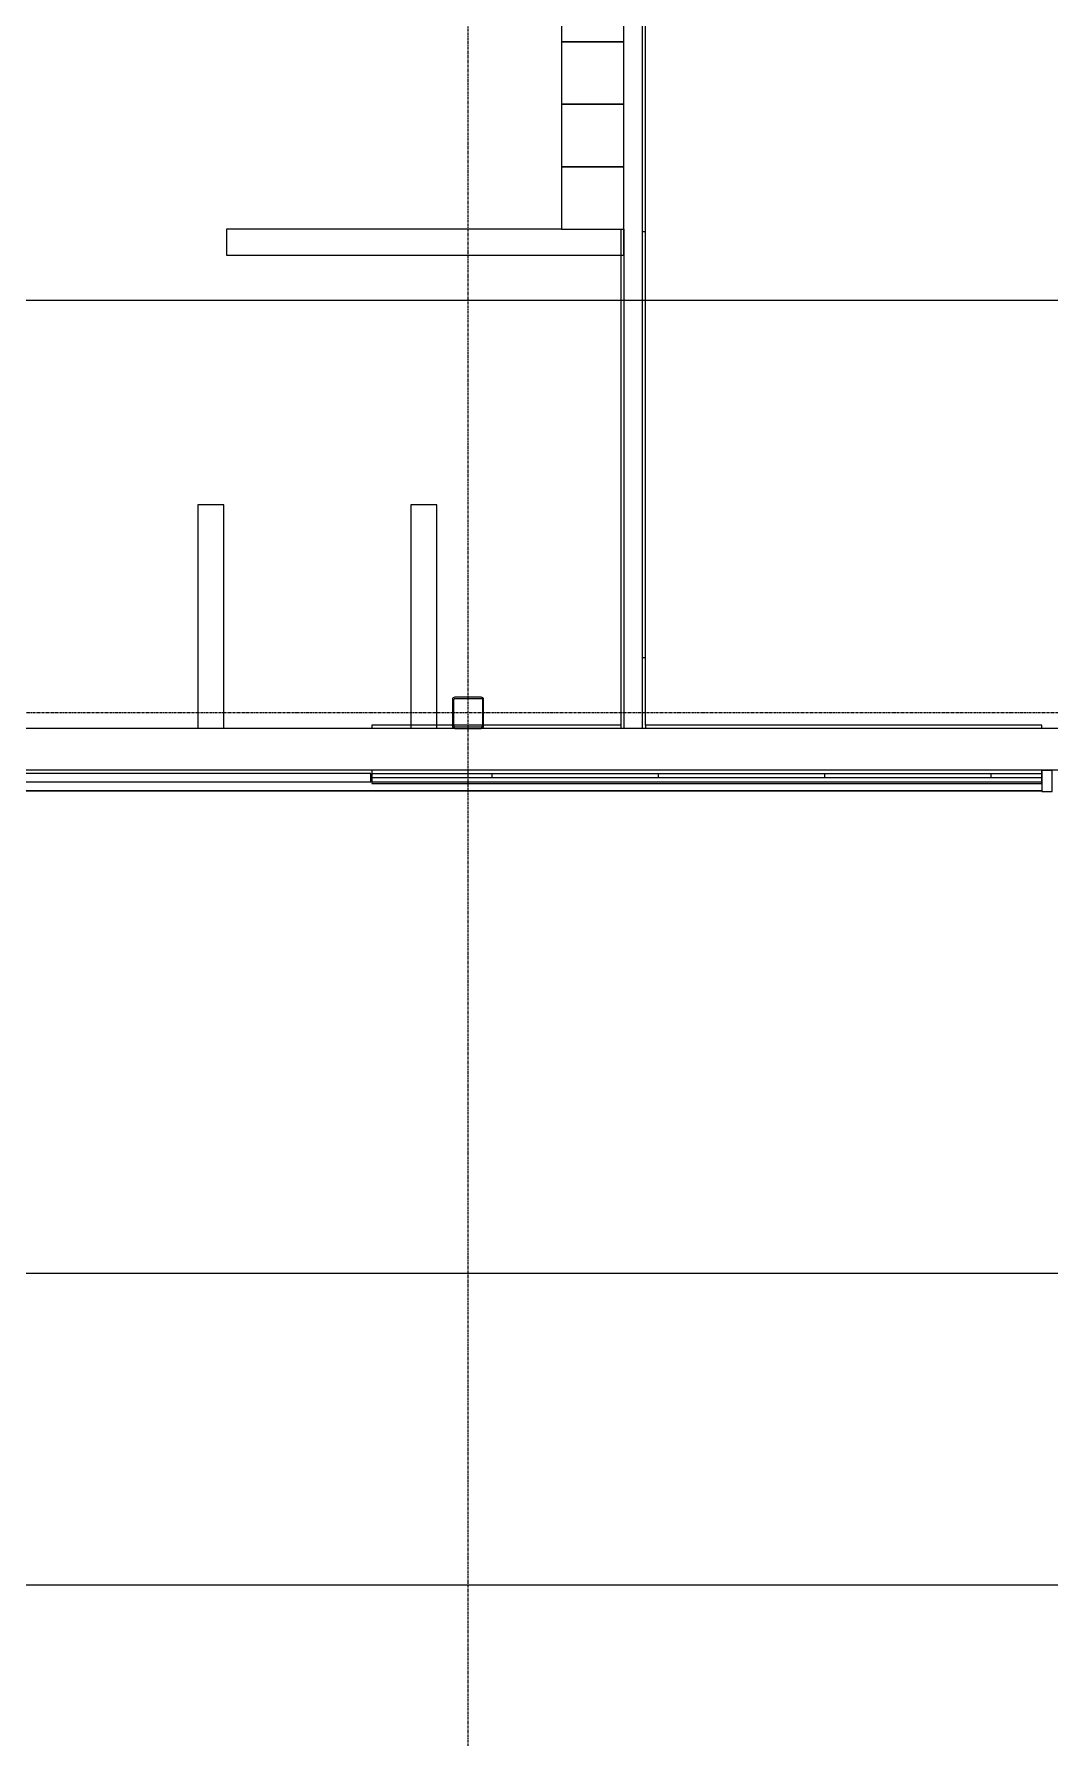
# Model space of a CAD drawing. Header units: inches. Extents: x 19712 to 27543, y -26063 to -18659.
# Drawn here: x 25607.9 to 25803.3, y -22981.4 to -22653.8 of the extents above; entities that cross this region are included whole.
import ezdxf

# ---------------------------------------------------------------- set-up
doc = ezdxf.new("R2010")
doc.units = ezdxf.units.IN
doc.header["$MEASUREMENT"] = 0
doc.linetypes.add('Grid Line 1_2_', pattern=[0.875, 0.5, -0.125, 0.125, -0.125])
for name, color, linetype, lineweight in [('A-GLAZ-CWMG', 51, 'Continuous', 9), ('A-WALL', 113, 'Continuous', 9), ('A-WALL-PATT', 111, 'Continuous', 25), ('C-BLDG-PADS', 91, 'Continuous', 9), ('C-TOPO', 7, 'Continuous', 9), ('Conc', 7, 'Continuous', 9), ('G-ANNO-SYMB', 111, 'Continuous', 9), ('I-FURN', 30, 'Continuous', 9), ('I-WALL', 2, 'Continuous', 9), ('L-SITE-WALL', 31, 'Continuous', 9), ('S-BEAM', 12, 'Continuous', 9), ('S-COLS', 52, 'Continuous', 9), ('S-GRID', 1, 'Continuous', 9)]:
    doc.layers.add(name, color=color, linetype=linetype, lineweight=lineweight)
pattern_1 = [(0, (0, 0), (81.92, 20.48), [3.379, -58.061, 3.379, -58.061, -327.68]), (0, (0, 0), (81.92, 20.48), [-122.88, 3.379, -119.501, 3.379, -58.061, -143.36]), (0, (0, 0), (81.92, 20.48), [-307.2, 3.379, -37.581, 3.379, -99.021]), (120, (30.72, 10.24), (-58.6962, 60.704801), [3.379, -58.061, 3.379, -58.061, -327.68]), (120, (30.72, 10.24), (-58.6962, 60.704801), [-122.88, 3.379, -119.501, 3.379, -58.061, -143.36]), (120, (30.72, 10.24), (-58.6962, 60.704801), [-307.2, 3.379, -37.581, 3.379, -99.021]), (240, (40.96, 51.2), (-23.2238, -81.184801), [3.379, -58.061, 3.379, -58.061, -327.68]), (240, (40.96, 51.2), (-23.2238, -81.184801), [-122.88, 3.379, -119.501, 3.379, -58.061, -143.36]), (240, (40.96, 51.2), (-23.2238, -81.184801), [-307.2, 3.379, -37.581, 3.379, -99.021])]

# ---------------------------------------------------------------- blocks, each defined once
blk = doc.blocks.new('Locker-Double S_ - Phase 116')
at = {"layer": 'I-FURN', "color": 7}
for p, q in [((0, 12), (0, 0)), ((12, 12), (0, 12)), ((12, 0), (12, 12)), ((0, 0), (12, 0))]:
    blk.add_line(p, q, dxfattribs=at)
blk = doc.blocks.new('Locker-Double S_ - Phase 117')
at = {"layer": 'I-FURN', "color": 7}
for p, q in [((0, 12), (0, 0)), ((12, 12), (0, 12)), ((12, 0), (12, 12)), ((0, 0), (12, 0))]:
    blk.add_line(p, q, dxfattribs=at)
blk = doc.blocks.new('Locker-Double S_ - Phase 118')
at = {"layer": 'I-FURN', "color": 7}
for p, q in [((0, 12), (0, 0)), ((12, 12), (0, 12)), ((12, 0), (12, 12)), ((0, 0), (12, 0))]:
    blk.add_line(p, q, dxfattribs=at)
blk = doc.blocks.new('Locker-Double S_ - Phase 119')
at = {"layer": 'I-FURN', "color": 7}
for p, q in [((0, 12), (0, 0)), ((12, 12), (0, 12)), ((12, 0), (12, 12)), ((0, 0), (12, 0))]:
    blk.add_line(p, q, dxfattribs=at)
blk = doc.blocks.new('Locker Rooms_Ryan_ifc-1-Site Plan - Phase 1')
at = {"layer": 'A-WALL', "color": 7}
for p, q in [((25709.39, -22691.3), (25644.89, -22691.3)), ((25644.89, -22691.3), (25644.89, -22696.3)), ((25721.39, -22696.3), (25721.39, -22691.3)), ((25644.89, -22696.3), (25721.39, -22696.3)), ((25639.39, -22744.3), (25639.39, -22787.33)), ((25644.39, -22744.3), (25639.39, -22744.3)), ((25644.39, -22787.33), (25644.39, -22744.3)), ((25680.39, -22744.3), (25680.39, -22787.33)), ((25685.39, -22744.3), (25680.39, -22744.3)), ((25685.39, -22787.33), (25685.39, -22744.3))]:
    blk.add_line(p, q, dxfattribs=at)
at = {"lineweight": 9}
for name, p in [('Locker-Double S_ - Phase 116', (25709.39, -22655.3)), ('Locker-Double S_ - Phase 117', (25709.39, -22667.3)), ('Locker-Double S_ - Phase 118', (25709.39, -22679.3)), ('Locker-Double S_ - Phase 119', (25709.39, -22691.3))]:
    blk.add_blockref(name, p, dxfattribs=at)
blk = doc.blocks.new('HSS-Hollow Structural Section-Column - HSS6X6X1_4-V8-Site Plan - Phase 1')
at = {"layer": 'S-COLS', "lineweight": 15}
for p, q in [((-3, 2.534), (-3, -2.534)), ((-2.767, -2.534), (-2.767, 2.534)), ((2.534, 3), (-2.534, 3)), ((-2.534, 2.767), (2.534, 2.767)), ((2.767, 2.534), (2.767, -2.534)), ((3, -2.534), (3, 2.534)), ((2.534, -2.767), (-2.534, -2.767)), ((-2.534, -3), (2.534, -3))]:
    blk.add_line(p, q, dxfattribs=at)
for centre, radius, start, end in [((-2.534, 2.534), 0.466, 90, 180), ((-2.534, 2.534), 0.233, 90, 180), ((2.534, 2.534), 0.466, 360, 90), ((2.534, 2.534), 0.233, 0, 90), ((-2.534, -2.534), 0.466, 180, 270), ((-2.534, -2.534), 0.233, 180, 270), ((2.534, -2.534), 0.233, 270, 360), ((2.534, -2.534), 0.466, 270, 360)]:
    blk.add_arc(centre, radius, start, end, dxfattribs=at)
blk = doc.blocks.new('Girt_C - 8_D-948186-Site Plan - Phase 1')
at = {"layer": 'S-BEAM'}
for p, q in [((25688.86, -22787.3), (25404.42, -22787.3)), ((25978.36, -22787.3), (25693.92, -22787.3)), ((22070.77, -22795.3), (26266.89, -22795.3))]:
    blk.add_line(p, q, dxfattribs=at)
blk = doc.blocks.new('Rectangular Mullion - Rectangular Mullion 1-827460-Site Plan - Phase 1')
at = {"layer": 'A-GLAZ-CWMG', "lineweight": 13}
for p, q in [((0, 2), (-2, 2)), ((-2, 2), (-2, -2)), ((0, -2), (0, 2)), ((-2, -2), (0, -2))]:
    blk.add_line(p, q, dxfattribs=at)

msp = doc.modelspace()

# ---------------------------------------------------------------- hatches: boundary and pattern name
at = {"layer": 'A-WALL-PATT', "lineweight": 9}
h = msp.add_hatch(dxfattribs=at)
h.set_pattern_fill('FP_6', color=256, style=0, pattern_type=2)
h.set_pattern_definition(pattern_1)
h.paths.add_polyline_path([(25724.890225, -22787.30281), (25725.515225, -22787.30281), (25725.515225, -22606.162185), (25724.890225, -22606.162185), (25724.890225, -22786.67781)], flags=0)
h.paths.add_polyline_path([(25725.515225, -22602.662185), (25725.515225, -22368.05281), (25724.890225, -22368.05281), (25724.890225, -22602.662185)], flags=0)
h = msp.add_hatch(dxfattribs=at)
h.set_pattern_fill('FP_6', color=256, style=0, pattern_type=2)
h.set_pattern_definition(pattern_1)
h.paths.add_polyline_path([(25720.765225, -22787.30281), (25721.390225, -22787.30281), (25721.390225, -22691.30281), (25720.765225, -22691.30281), (25720.765225, -22786.67781)], flags=0)
h = msp.add_hatch(dxfattribs=at)
h.set_pattern_fill('FP_8', color=256, style=0, pattern_type=2)
h.set_pattern_definition([(0, (0, 0), (0, 32), []), (90, (0, 0), (-32, 2e-15), [])])
h.paths.add_polyline_path([(25672.890225, -22796.80281), (25801.765225, -22796.80281), (25801.765225, -22796.05281), (25672.890225, -22796.05281)], flags=0)

# ---------------------------------------------------------------- linework, layer by layer
at = {"layer": 'A-WALL'}
for p, q in [((25724.890225, -22606.162185), (25724.890225, -22787.30281)), ((25721.390225, -22691.30281), (25721.390225, -22787.30281)), ((25720.765225, -22786.67781), (25720.765225, -22787.30281)), ((25725.515225, -22786.67781), (25725.515225, -22787.30281)), ((25801.765225, -22796.05281), (25672.890225, -22796.05281)), ((25801.765225, -22796.80281), (25672.890225, -22796.80281)), ((25801.765225, -22797.67781), (25672.890225, -22797.67781))]:
    msp.add_line(p, q, dxfattribs=at)
at = {"layer": 'A-WALL', "lineweight": 25}
for p, q in [((25672.702725, -22796.01541), (25353.827725, -22796.01541)), ((25672.702725, -22797.59021), (25672.702725, -22796.01541)), ((25353.827725, -22797.59021), (25672.702725, -22797.59021))]:
    msp.add_line(p, q, dxfattribs=at)
at = {"layer": 'C-BLDG-PADS'}
msp.add_line((25112.265225, -22799.30281), (25801.765225, -22799.30281), dxfattribs=at)
at = {"layer": 'C-TOPO'}
msp.add_line((25801.765225, -22799.302734), (25112.265225, -22799.302734), dxfattribs=at)
at = {"layer": 'Conc'}
for p, q in [((24292.265225, -22892.067479), (25981.015225, -22892.067479)), ((26285.490625, -22952.067479), (21911.235225, -22952.067479))]:
    msp.add_line(p, q, dxfattribs=at)
at = {"layer": 'G-ANNO-SYMB'}
msp.add_line((27101.502746, -22705.014947), (20024.233411, -22705.014947), dxfattribs=at)
at = {"layer": 'I-WALL', "lineweight": 25}
for p, q in [((25725.515225, -22786.67781), (25725.515225, -22606.787185)), ((25720.765225, -22691.30281), (25720.765225, -22786.67781))]:
    msp.add_line(p, q, dxfattribs=at)
at = {"layer": 'L-SITE-WALL', "lineweight": 25}
for p, q in [((25688.390225, -22786.67781), (25672.890225, -22786.67781)), ((25672.890225, -22786.67781), (25672.890225, -22787.327931)), ((25694.164535, -22786.67781), (25688.615915, -22786.67781)), ((25720.765225, -22786.67781), (25694.390225, -22786.67781)), ((25801.765225, -22786.67781), (25725.515225, -22786.67781)), ((25801.765225, -22787.327931), (25801.765225, -22786.67781)), ((25672.890225, -22795.267975), (25672.890225, -22797.92781)), ((25801.765225, -22797.92781), (25801.765225, -22795.270083)), ((25672.890225, -22797.92781), (25801.765225, -22797.92781))]:
    msp.add_line(p, q, dxfattribs=at)
at = {"layer": 'S-GRID', "linetype": 'Grid Line 1_2_'}
for p, q in [((25691.390225, -23874.70128), (25691.390225, -18787.198833)), ((27542.721343, -22784.30281), (19848.989376, -22784.30281))]:
    msp.add_line(p, q, dxfattribs=at)

# ---------------------------------------------------------------- block references
at = {"lineweight": 5}
msp.add_blockref('Locker Rooms_Ryan_ifc-1-Site Plan - Phase 1', (0, 0), dxfattribs=at)
at = {"layer": 'A-GLAZ-CWMG', "rotation": 180}
msp.add_blockref('Rectangular Mullion - Rectangular Mullion 1-827460-Site Plan - Phase 1', (25801.765225, -22797.42781), dxfattribs=at)
at = {"layer": 'S-BEAM'}
msp.add_blockref('Girt_C - 8_D-948186-Site Plan - Phase 1', (0, 0), dxfattribs=at)
at = {"layer": 'S-COLS', "rotation": 180}
msp.add_blockref('HSS-Hollow Structural Section-Column - HSS6X6X1_4-V8-Site Plan - Phase 1', (25691.390225, -22784.30281), dxfattribs=at)

doc.saveas('drawing.dxf')
